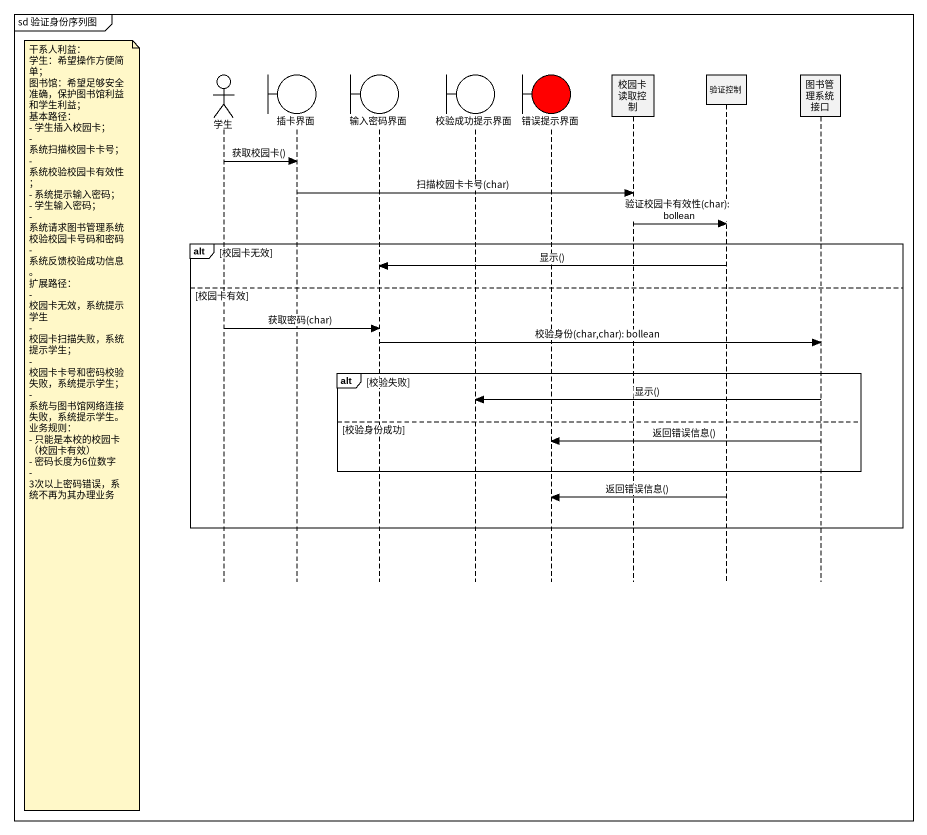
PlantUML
@startuml
mainframe sd 验证身份序列图
hide footbox
actor 学生
boundary 插卡界面
boundary 输入密码界面
boundary 校验成功提示界面
boundary 错误提示界面 #FF0000
participant 校园卡读取控制
participant 验证控制
participant 图书管理系统接口

学生 -> 插卡界面 : 获取校园卡()
插卡界面 -> 校园卡读取控制 : 扫描校园卡卡号(char)
校园卡读取控制 -> 验证控制 : 验证校园卡有效性(char): bollean
alt 校园卡无效
  验证控制 -> 输入密码界面 : 显示()
else 校园卡有效
  学生 -> 输入密码界面 : 获取密码(char)
  输入密码界面 -> 图书管理系统接口 : 校验身份(char,char): bollean
  alt 校验失败
    图书管理系统接口 -> 校验成功提示界面 : 显示()
  else 校验身份成功
    note left of 学生
      干系人利益：
      学生：希望操作方便简单；
      图书馆：希望足够安全准确，保护图书馆利益和学生利益；
      基本路径：
      - 学生插入校园卡；
      - 系统扫描校园卡卡号；
      - 系统校验校园卡有效性；
      - 系统提示输入密码；
      - 学生输入密码；
      - 系统请求图书管理系统校验校园卡号码和密码
      - 系统反馈校验成功信息。
      扩展路径：
      - 校园卡无效，系统提示学生
      - 校园卡扫描失败，系统提示学生；
      - 校园卡卡号和密码校验失败，系统提示学生；
      - 系统与图书馆网络连接失败，系统提示学生。
      业务规则：
      - 只能是本校的校园卡 （校园卡有效）
      - 密码长度为6位数字
      - 3次以上密码错误，系统不再为其办理业务
    end note
    图书管理系统接口 -> 错误提示界面 : 返回错误信息()
  end
  验证控制 -> 错误提示界面 : 返回错误信息()
end
@enduml
